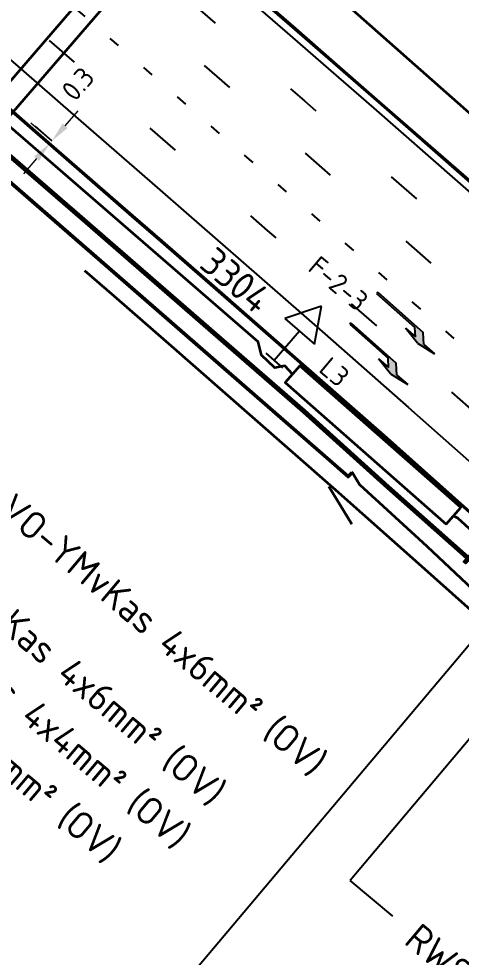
# Model space of a CAD drawing. Header units: metres. Extents: x 134219 to 139080, y 438661 to 444352.
# Drawn here: x 134897.6 to 134937.3, y 443633.5 to 443717.8 of the extents above; entities that cross this region are included whole.
import ezdxf
from ezdxf.enums import TextEntityAlignment as Align

# ---------------------------------------------------------------- set-up
doc = ezdxf.new("R2010")
doc.units = ezdxf.units.M
doc.linetypes.add('13strp', pattern=[4, 1, -3])
doc.linetypes.add('39strp', pattern=[12, 3, -9])
doc.layers.get('DEFPOINTS').update_dxf_attribs({"color": 193})
for name, color, linetype, lineweight in [('N-WE-KL-ET_LS_OV_ARMATUUR-S', 7, 'Continuous', 25), ('N-WE-KL-ET_LS_OV_ARMATUUR-T18', 1, 'Continuous', 25), ('N-WE-KL-ET_LS_OV_KABEL-G', 10, 'KL-LS-OV-N', 35), ('N-WE-KL-ET_LS_OV_KABEL-M', 7, 'Continuous', 18), ('N-WE-KL-ET_LS_OV_KABEL-T25', 7, 'Continuous', 25), ('N-WE-KL-ET_LS_OV_MANTELBUIS-G', 10, 'Continuous', 35), ('Utd-ondergr-bs', 8, 'Continuous', 35), ('Utd-ondergr-nw', 8, '13strp', 35)]:
    doc.layers.add(name, color=color, linetype=linetype, lineweight=lineweight)
doc.layers.add('N-WE-KL-ET_LS_OV_ARMATUUR-T25', color=2, linetype='Continuous')
doc.layers.add('Utd-weg-nw', color=8, linetype='Continuous')
doc.styles.add('ISO18', font='NLCS-ISO.ttf')
doc.styles.add('ISO25', font='NLCS-ISO.ttf')
doc.styles.add('NLCS_18', font='NLCS-ISO.ttf', dxfattribs={"height": 1.8})
doc.styles.add('NLCS_25', font='NLCS-ISO.ttf', dxfattribs={"height": 2.5})
doc.linetypes.add('KL-LS-OV-N', pattern='A,4,-1,[103,NLCS.SHX,S=0.75,R=0,X=0,Y=0],-1,4,-1.5,["0V",Standard,S=1,R=0,X=0,Y=-0.5],-3', length=14.5)
doc.dimstyles.new('NLCS_t18_pijl_Dimension_l3_h1', dxfattribs={"dimtxt": 1.8, "dimasz": 1.8, "dimexe": 2, "dimexo": 2, "dimgap": 0.7, "dimtad": 1, "dimdec": 1, "dimzin": 0, "dimdsep": 46, "dimtxsty": 'NLCS_18', "dimcen": 2.5, "dimdle": 2, "dimclrd": 256, "dimclre": 256, "dimclrt": 256, "dimadec": 1, "dimazin": 0, "dimtfac": 1, "dimtdec": 1, "dimtofl": 0, "dimtmove": 1, "dimatfit": 0, "dimfxl": 0, "dimtolj": 1, "dimtzin": 0, "dimlwd": 18, "dimlwe": 18, "dimarcsym": 0})

# ---------------------------------------------------------------- blocks, each defined once
blk = doc.blocks.new('SKL-ET_OV_ARMATUUR_HD_NATRIUM_1x250W-SO (3)')
for p, q in [((6.493, 0), (3.493, 1.757)), ((3.493, -1.757), (6.493, 0))]:
    blk.add_line(p, q)
for points in [[(3.493, 1.757), (3.493, -1.757)], [(0, 1), (0, -1)], [(3.493, 0), (0, 0)]]:
    blk.add_lwpolyline(points)
at = {"layer": 'N-WE-KL-ET_LS_OV_ARMATUUR-T18', "style": 'ISO18', "flags": 1}
for tag, p in [('TYPE_ARMATUUR', (3.075, -6.821)), ('VERMOGEN_LAMP', (3.075, -10.606)), ('SPIEGELSTAND', (3.075, -14.39)), ('HOOGTE_LICHTMAST', (3.075, -18.175)), ('UITLEGGERHOEK', (3.075, -21.959)), ('TYPE_LICHTMAST', (3.075, -25.744)), ('BOTSVRIENDELIJK', (3.075, -29.528)), ('POSITIE_LICHTMAST', (3.075, -33.313)), ('KABELAANSLUITNG', (3.075, -37.097)), ('VOEDINGSPUNT', (3.075, -44.666))]:
    blk.add_attdef(tag, p, '', height=1.8, dxfattribs=at)
at = {"layer": 'N-WE-KL-ET_LS_OV_ARMATUUR-T18', "style": 'ISO18'}
for tag, p in [('FASE-AANSLUITING_1', (3.075, -40.882)), ('GROEPSNUMMER', (3.075, -48.451))]:
    blk.add_attdef(tag, p, '', height=1.8, dxfattribs=at)
at = {"layer": 'N-WE-KL-ET_LS_OV_ARMATUUR-T25', "style": 'ISO25'}
for tag, p in [('MASTNUMMER', (3.075, 7.391)), ('TYPE_SYMBOOL', (3.075, 3.606))]:
    blk.add_attdef(tag, p, '', height=2.5, dxfattribs=at)
blk = doc.blocks.new('*D381')
at = {"layer": 'DEFPOINTS', "color": 0, "transparency": 16777216}
for p in [(134900.366, 443706.558), (134900.566, 443706.789), (134900.566, 443706.789)]:
    blk.add_point(p, dxfattribs=at)
at = {"layer": 'N-WE-KL-ET_LS_OV_KABEL-M', "linetype": 'Continuous', "lineweight": 18, "transparency": 16777216}
for p, q in [((134901.748, 443708.147), (134902.929, 443709.505)), ((134899.184, 443705.2), (134898.003, 443703.842))]:
    blk.add_line(p, q, dxfattribs=at)
at = {"layer": 'N-WE-KL-ET_LS_OV_KABEL-M', "lineweight": 18, "transparency": 16777216}
for p, q in [((134900.366, 443706.558), (134898.857, 443707.871)), ((134900.566, 443706.789), (134899.057, 443708.101))]:
    blk.add_line(p, q, dxfattribs=at)
at = {"layer": 'N-WE-KL-ET_LS_OV_KABEL-M', "transparency": 16777216}
for points in [[(134901.521, 443708.344), (134901.974, 443707.95), (134900.566, 443706.789)], [(134898.958, 443705.397), (134899.41, 443705.003), (134900.366, 443706.558)]]:
    blk.add_solid(points, dxfattribs=at)
at = {"layer": 'N-WE-KL-ET_LS_OV_KABEL-M', "transparency": 16777216, "insert": (134902.902, 443711.911), "char_height": 1.8, "attachment_point": 5, "rotation": 48.97962, "style": 'NLCS_18'}
blk.add_mtext('\\A1;0.3', dxfattribs=at)
blk = doc.blocks.new('Dwm A2 aanvulling$0$pijlre_750')
blk.add_hatch(color=256).paths.add_polyline_path([(5.196, -0.375), (4, -0.375), (5.7, -0.675), (7.5, -0.375), (6.2, -0.375), (5.45, 0.375), (0, 0.375), (0, 0.225), (4.596, 0.225)])
for p, q in [((0, 0.375), (5.45, 0.375)), ((0, 0.375), (0, 0.225)), ((0, 0.225), (4.596, 0.225)), ((5.196, -0.375), (4.596, 0.225)), ((6.2, -0.375), (5.45, 0.375)), ((4, -0.375), (5.196, -0.375)), ((5.7, -0.675), (4, -0.375)), ((5.7, -0.675), (7.5, -0.375)), ((6.2, -0.375), (7.5, -0.375))]:
    blk.add_line(p, q)

msp = doc.modelspace()

# ---------------------------------------------------------------- linework, layer by layer
at = {"layer": 'N-WE-KL-ET_LS_OV_KABEL-G', "flags": 128}
for points, elevation in [([(135019.603, 443637.083), (135019.505, 443637.182), (135010.711, 443644.629), (135009.289, 443647.026), (134983.581, 443669.068), (134917.816, 443727.198), (134916.938, 443728.769), (134914.834, 443730.986), (134908.14, 443736.458), (134907.204, 443736.819), (134905.812, 443737.286), (134906.131, 443737.616)], 6.399), ([(134922.156, 443685.839), (134921.487, 443686.581), (134920.582, 443686.391), (134919.386, 443687.532), (134919.07, 443688.745), (134876.63, 443725.556), (134874.577, 443728.009), (134873.216, 443729.123), (134867.244, 443733.297), (134867.238, 443733.326)], 9.204), ([(134936.616, 443673.105), (134936.99, 443672.932), (134948.808, 443662.11), (134955.389, 443655.46), (134958.599, 443653.343), (134965.428, 443646.55), (134965.502, 443645.776), (134966.177, 443645.046), (134966.861, 443645.2), (134990.363, 443622.261), (134993.626, 443618.835), (134995.692, 443617.346), (134995.686, 443617.348)], 6.178)]:
    msp.add_lwpolyline(points, dxfattribs=dict(at, elevation=elevation))
at = {"layer": 'N-WE-KL-ET_LS_OV_KABEL-M'}
msp.add_lwpolyline([(134898.685, 443708.425), (134900.566, 443706.789)], dxfattribs=at)
at = {"layer": 'N-WE-KL-ET_LS_OV_KABEL-T25'}
for p, q in [((134961.102, 443688.937), (134908.876, 443626.901)), ((134965.203, 443685.313), (134927.354, 443640.354)), ((134931.179, 443637.134), (134927.354, 443640.354))]:
    msp.add_line(p, q, dxfattribs=at)
at = {"layer": 'N-WE-KL-ET_LS_OV_MANTELBUIS-G', "linetype": 'Continuous'}
for points in [[(134894.855, 443709.873), (134896.37, 443708.569), (134913.724, 443728.728), (134912.208, 443730.033)], [(134935.956, 443672.355), (134937.277, 443673.856), (134922.817, 443686.589), (134921.496, 443685.088)]]:
    msp.add_lwpolyline(points, close=True, dxfattribs=at)
at = {"layer": 'Utd-ondergr-bs', "flags": 128}
for points in [[(134923.196, 443682.488), (134903.426, 443699.688), (134885.963, 443714.79), (134869.101, 443729.539)], [(134877.2, 443720.91), (134877.266, 443720.985), (134875.027, 443722.949), (134874.5, 443722.416), (134889.975, 443708.938), (134906.3, 443694.761), (134925.213, 443678.277), (134927.175, 443676.567), (134927.559, 443676.974), (134927.486, 443677.042)], [(134877.2, 443720.91), (134875.032, 443722.812), (134874.646, 443722.421), (134890.041, 443709.013), (134906.365, 443694.836), (134927.168, 443676.706), (134927.486, 443677.042)], [(134978.856, 443631.275), (134971.012, 443638.987), (134970.318, 443638.317), (134970.179, 443638.46), (134971.435, 443639.674), (134969.581, 443641.504), (134968.369, 443640.288), (134968.228, 443640.429), (134968.475, 443640.678), (134954.944, 443653.52), (134939.983, 443667.238), (134939.737, 443666.984), (134939.594, 443667.123), (134940.826, 443668.393), (134938.922, 443670.134), (134937.689, 443668.844), (134937.545, 443668.982), (134937.813, 443669.262), (134930.692, 443675.601), (134923.13, 443682.412), (134903.361, 443699.617), (134885.897, 443714.712)], [(134886.028, 443714.863), (134903.492, 443699.768), (134923.263, 443682.562), (134930.825, 443675.75), (134937.945, 443669.412), (134938.913, 443670.413), (134941.113, 443668.402), (134940.119, 443667.385), (134955.081, 443653.666), (134968.613, 443640.823), (134969.58, 443641.787), (134971.721, 443639.673), (134971.152, 443639.13), (134978.997, 443631.417)], [(134978.997, 443631.417), (134971.152, 443639.13), (134971.721, 443639.673), (134969.58, 443641.787), (134968.613, 443640.823), (134955.081, 443653.666), (134940.119, 443667.385), (134941.113, 443668.402), (134938.913, 443670.413), (134937.945, 443669.412), (134930.825, 443675.75), (134923.263, 443682.562), (134903.492, 443699.768), (134886.028, 443714.863)], [(134937.951, 443669.27), (134937.881, 443669.334), (134923.196, 443682.488)], [(134927.559, 443676.974), (134928.195, 443675.926), (134934.224, 443670.378), (134943.46, 443661.689), (134954.419, 443650.879), (134963.763, 443641.939), (134972.217, 443633.713), (134980.229, 443626.245), (134984.889, 443621.367), (134986.637, 443620.011), (134988.837, 443619.103), (134990.534, 443618.744), (134993.03, 443617.9), (134995.031, 443617.03), (134995.902, 443616.501)], [(134927.482, 443672.357), (134925.422, 443675.755)]]:
    msp.add_lwpolyline(points, dxfattribs=at)
at = {"layer": 'Utd-ondergr-nw', "linetype": 'Continuous', "flags": 128}
for points in [[(134891.981, 443742.815), (134899.727, 443736.483), (134900.683, 443735.702), (134906.679, 443730.489), (134907.298, 443729.95), (134914.843, 443723.388), (134922.383, 443716.825), (134926.065, 443713.617), (134929.916, 443710.256), (134937.44, 443703.68), (134944.951, 443697.093), (134952.448, 443690.492), (134959.926, 443683.874), (134967.385, 443677.236), (134974.82, 443670.575), (134975.736, 443669.752)], [(134892.027, 443742.868), (134899.773, 443736.536), (134906.725, 443730.541), (134907.344, 443730.003), (134914.889, 443723.441), (134922.429, 443716.878), (134926.111, 443713.669), (134929.962, 443710.309), (134937.486, 443703.733), (134944.997, 443697.145), (134952.494, 443690.544), (134959.973, 443683.926), (134967.431, 443677.288), (134974.867, 443670.627), (134975.782, 443669.804)], [(134892.685, 443713.145), (134900.226, 443706.587), (134907.755, 443700.033), (134910.378, 443697.747), (134915.289, 443693.463), (134922.811, 443686.883), (134930.312, 443680.287), (134937.786, 443673.665), (134945.225, 443667.01), (134952.622, 443660.313), (134956.302, 443656.947), (134959.969, 443653.567), (134960.37, 443653.196)], [(134892.731, 443713.198), (134900.272, 443706.639), (134907.801, 443700.085), (134910.424, 443697.8), (134915.335, 443693.515), (134922.857, 443686.936), (134930.358, 443680.339), (134937.832, 443673.717), (134945.272, 443667.062), (134952.669, 443660.365), (134956.35, 443656.998), (134960.017, 443653.619), (134960.419, 443653.247)], [(134903.499, 443695.147), (134906.12, 443692.862), (134911.028, 443688.581), (134918.539, 443682.011), (134926.024, 443675.428), (134933.478, 443668.824), (134940.891, 443662.192), (134948.257, 443655.524), (134951.92, 443652.173), (134955.568, 443648.811), (134955.888, 443648.516)]]:
    msp.add_lwpolyline(points, dxfattribs=at)
at = {"layer": 'Utd-weg-nw', "linetype": '39strp', "flags": 128}
for points in [[(134661, 443934.379), (134668.546, 443927.817), (134676.092, 443921.256), (134683.639, 443914.694), (134691.185, 443908.132), (134698.731, 443901.57), (134706.277, 443895.009), (134713.823, 443888.447), (134721.369, 443881.885), (134728.915, 443875.324), (134733.007, 443871.765), (134736.461, 443868.762), (134744.007, 443862.2), (134751.553, 443855.638), (134759.1, 443849.077), (134766.646, 443842.515), (134774.192, 443835.953), (134781.738, 443829.391), (134789.284, 443822.83), (134796.83, 443816.268), (134804.376, 443809.706), (134806.742, 443807.649), (134811.922, 443803.144), (134819.468, 443796.583), (134820.478, 443795.864), (134827.048, 443790.06), (134834.558, 443783.457), (134842.068, 443776.854), (134849.578, 443770.25), (134857.088, 443763.647), (134864.598, 443757.044), (134865.055, 443756.643), (134865.17, 443756.541), (134872.108, 443750.441), (134879.618, 443743.837), (134887.128, 443737.234), (134894.638, 443730.631), (134901.561, 443724.603), (134902.18, 443724.064), (134909.723, 443717.504), (134917.26, 443710.943), (134920.939, 443707.737), (134924.787, 443704.38), (134932.302, 443697.811), (134939.803, 443691.233), (134947.286, 443684.644), (134954.749, 443678.039), (134962.19, 443671.417), (134969.605, 443664.775), (134970.518, 443663.954)], [(134656.112, 443928.757), (134663.658, 443922.196), (134671.204, 443915.634), (134678.75, 443909.072), (134686.296, 443902.51), (134693.842, 443895.949), (134701.388, 443889.387), (134708.934, 443882.825), (134716.481, 443876.263), (134724.027, 443869.702), (134728.118, 443866.144), (134731.573, 443863.14), (134739.119, 443856.578), (134746.665, 443850.016), (134754.211, 443843.455), (134761.757, 443836.893), (134769.303, 443830.331), (134776.849, 443823.77), (134784.395, 443817.208), (134791.942, 443810.646), (134799.488, 443804.084), (134801.854, 443802.027), (134807.034, 443797.523), (134814.58, 443790.961), (134822.16, 443784.438), (134829.67, 443777.835), (134837.18, 443771.232), (134844.69, 443764.628), (134852.2, 443758.025), (134859.71, 443751.422), (134860.166, 443751.021), (134860.281, 443750.92), (134867.22, 443744.819), (134874.73, 443738.215), (134882.24, 443731.612), (134889.75, 443725.009), (134896.672, 443718.981), (134897.292, 443718.442), (134904.834, 443711.883), (134912.367, 443705.326), (134914.991, 443703.039), (134919.906, 443698.751), (134927.439, 443692.162), (134934.957, 443685.551), (134942.453, 443678.909), (134949.92, 443672.228), (134957.35, 443665.502), (134961.05, 443662.118), (134964.737, 443658.72), (134965.226, 443658.267)], [(134822.775, 443798.505), (134829.345, 443792.701), (134836.855, 443786.098), (134844.365, 443779.495), (134851.875, 443772.891), (134859.385, 443766.288), (134866.895, 443759.685), (134867.351, 443759.284), (134867.466, 443759.183), (134874.405, 443753.082), (134881.915, 443746.478), (134889.425, 443739.875), (134896.935, 443733.272), (134897.848, 443732.442), (134903.857, 443727.244), (134904.477, 443726.705), (134912.021, 443720.144), (134919.559, 443713.582), (134923.239, 443710.375), (134927.089, 443707.017), (134934.608, 443700.445), (134942.113, 443693.863), (134949.602, 443687.268), (134957.072, 443680.657), (134964.521, 443674.028), (134971.945, 443667.377), (134972.859, 443666.555)]]:
    msp.add_lwpolyline(points, dxfattribs=at)
at = {"layer": 'Utd-weg-nw', "linetype": '13strp', "flags": 128}
msp.add_lwpolyline([(134658.556, 443931.568), (134666.102, 443925.006), (134673.648, 443918.445), (134681.194, 443911.883), (134688.74, 443905.321), (134696.286, 443898.76), (134703.833, 443892.198), (134711.379, 443885.636), (134718.925, 443879.074), (134726.471, 443872.513), (134730.563, 443868.954), (134734.017, 443865.951), (134741.563, 443859.389), (134749.109, 443852.827), (134756.655, 443846.266), (134764.201, 443839.704), (134771.747, 443833.142), (134779.294, 443826.58), (134786.84, 443820.019), (134794.386, 443813.457), (134801.932, 443806.895), (134804.298, 443804.838), (134809.478, 443800.333), (134817.024, 443793.772), (134824.604, 443787.249), (134832.114, 443780.646), (134839.624, 443774.043), (134847.134, 443767.439), (134854.644, 443760.836), (134862.154, 443754.233), (134862.61, 443753.832), (134862.726, 443753.73), (134869.664, 443747.63), (134877.174, 443741.026), (134884.684, 443734.423), (134892.194, 443727.82), (134899.116, 443721.792), (134899.736, 443721.253), (134907.278, 443714.693), (134914.813, 443708.135), (134918.491, 443704.93), (134922.337, 443701.574), (134929.849, 443695.008), (134937.344, 443688.435), (134944.821, 443681.851), (134952.277, 443675.253), (134959.709, 443668.638), (134967.115, 443662.004), (134968.027, 443661.185)], dxfattribs=at)
at = {"layer": 'Utd-weg-nw', "linetype": 'Continuous', "flags": 128}
for points in [[(134891.522, 443742.287), (134899.268, 443735.955), (134906.219, 443729.96), (134906.839, 443729.422), (134914.383, 443722.86), (134921.923, 443716.297), (134925.605, 443713.089), (134929.456, 443709.729), (134936.979, 443703.153), (134944.489, 443696.567), (134951.984, 443689.967), (134959.462, 443683.35), (134966.918, 443676.714), (134974.352, 443670.055), (134975.267, 443669.231)], [(134894.929, 443715.726), (134902.471, 443709.167), (134910.002, 443702.611), (134912.625, 443700.325), (134917.539, 443696.039), (134925.065, 443689.455), (134932.575, 443682.851), (134940.059, 443676.22), (134947.512, 443669.552), (134954.926, 443662.841), (134958.615, 443659.466), (134962.292, 443656.078), (134962.736, 443655.666)]]:
    msp.add_lwpolyline(points, dxfattribs=at)

# ---------------------------------------------------------------- block references
at = {"layer": 'N-WE-KL-ET_LS_OV_ARMATUUR-S'}
ref = msp.add_blockref('SKL-ET_OV_ARMATUUR_HD_NATRIUM_1x250W-SO (3)', (134920.513, 443687.057, 8.673), dxfattribs=dict(at, rotation=48.90122371694743))
ref.add_attrib('MASTNUMMER', '3304', (134913.681, 443695.502, 8.673), dxfattribs={"layer": 'N-WE-KL-ET_LS_OV_ARMATUUR-T25', "height": 2.5, "rotation": 319.90729, "style": 'ISO25'})
ref.add_attrib('FASE-AANSLUITING_1', 'L3', (134924.421, 443686.133, 8.673), dxfattribs={"layer": 'N-WE-KL-ET_LS_OV_ARMATUUR-T18', "height": 1.8, "rotation": 319.90729, "style": 'ISO18'})
ref.add_attrib('GROEPSNUMMER', 'F-2-3', (134923.436, 443695.208, 8.673), dxfattribs={"layer": 'N-WE-KL-ET_LS_OV_ARMATUUR-T18', "height": 1.8, "rotation": 319.90729, "style": 'ISO18'})
at = {"layer": 'Utd-weg-nw', "linetype": 'Continuous', "rotation": 318.3793912631144}
for p in [(134929.573, 443692.907), (134927.158, 443690.154)]:
    msp.add_blockref('Dwm A2 aanvulling$0$pijlre_750', p, dxfattribs=at)

# ---------------------------------------------------------------- texts
at = {"layer": 'N-WE-KL-ET_LS_OV_KABEL-T25', "style": 'NLCS_25'}
for s, p in [('RWS VP F-2-3 VO-YMvKas 4x6mm² (OV)', (134878.497, 443689.42)), ('RWS VP F-2-3 VO-YMvKas 4x6mm² (OV)', (134869.423, 443686.751)), ('RWS VP F-2-3 VO-YMvKas 4x4mm² (OV)', (134866.202, 443682.926)), ('RWS OP 3-1 VO-YMvKas 4x6mm² (OV)', (134862.982, 443679.101)), ('RWS VP F-2-1 VG-YMvKas 4x16mm² (OV)', (134932.87, 443635.711))]:
    msp.add_text(s, height=2.5, rotation=319.90729, dxfattribs=at).set_placement(p, align=Align.MIDDLE_LEFT)

# ---------------------------------------------------------------- dimensions: what is measured, and where the dimension line sits
at = {"layer": 'N-WE-KL-ET_LS_OV_KABEL-M'}
dim = msp.add_linear_dim(base=(134900.566, 443706.789), p1=(134900.366, 443706.558), p2=(134900.566, 443706.789), angle=48.97962, dimstyle='NLCS_t18_pijl_Dimension_l3_h1', dxfattribs=at)
dim.commit()
dim.dimension.update_dxf_attribs({"geometry": '*D381', "text_midpoint": (134904.109, 443710.861), "dimtype": 161})

doc.saveas('drawing.dxf')
